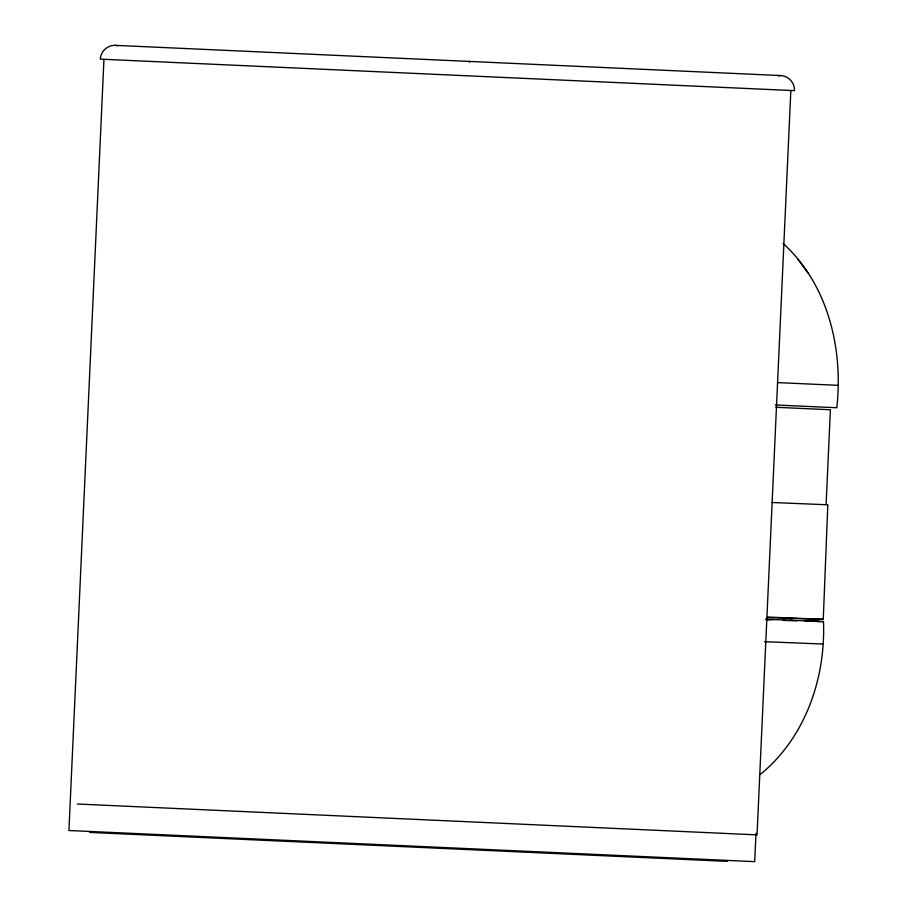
<?xml version="1.0" encoding="UTF-8"?>
<svg xmlns="http://www.w3.org/2000/svg" width="907" height="907" viewBox="0 0 907 907"><rect width="100%" height="100%" fill="white"/><g stroke="black" fill="none" stroke-linecap="round" stroke-linejoin="round"><path stroke-width="1.36" d="M775.292 404.964L836.798 407.753C843.385 348.787 828.091 284.515 783.104 243.439M767.22 617.565L823.261 619.345L827.819 504.802L771.993 502.489M760.111 774.623C805.121 737.935 825.71 678.595 823.488 621.601L804.804 620.785M103.954 59.295L68.932 830.506L754.703 861.65L755.985 833.352M790.836 90.496L757.039 834.882L77.367 804.01M826.107 504.473L830.404 409.749L775.87 407.277M469.146 61.903L469.577 61.438A14.455 0.907 -87.4 0 1 469.792 61.937M115.359 45.35C107.638 44.953 100.598 51.416 100.292 59.136L794.498 90.655C794.906 82.945 788.478 75.871 780.746 75.564L115.359 45.35L117.831 45.792M778.251 75.78L780.746 75.564M823.488 621.601L806.55 621.148M810.654 621.272L819.225 621.442L814.769 621.204M783.194 620.377L796.947 620.841M766.132 619.798L770.769 619.946M767.424 617.032L823.261 619.345M765.429 619.243L773.456 619.538M764.533 641.668L822.592 644.027M771.97 619.504L792.695 620.275M790.144 620.195L808.216 620.898M777.469 382.584L837.819 385.328M89.736 832.411L727.221 861.355M797.559 258.778L807.967 272.86"/></g></svg>
